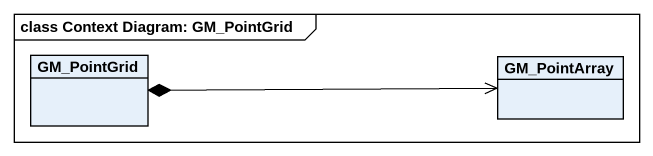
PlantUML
@startuml
mainframe class Context Diagram: GM_PointGrid
hide circle
hide empty members
class GM_PointGrid
class GM_PointArray
GM_PointGrid *-right-> GM_PointArray
@enduml
